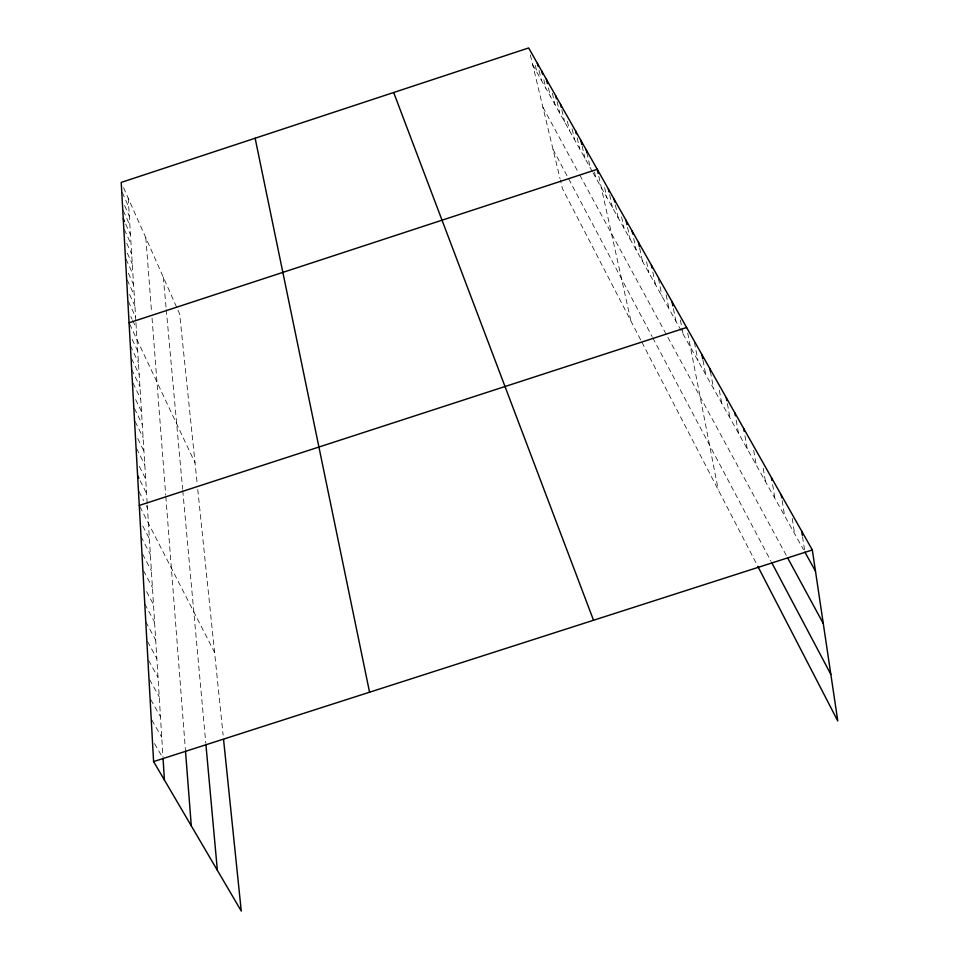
<?xml version="1.0" encoding="UTF-8"?>
<svg xmlns="http://www.w3.org/2000/svg" width="959" height="959" viewBox="0 0 959 959"><rect width="100%" height="100%" fill="white"/><g stroke="black" fill="none" stroke-linecap="round" stroke-linejoin="round"><path stroke-width="0.72" stroke-dasharray="4.79 3.6" d="M154.519 743.609L161.639 755.896M151.906 720.089L161.747 737.267M150.755 699.602L160.465 716.769M149.628 679.679L159.23 696.821M532.713 64.756L592.326 171.505M593.01 172.728L803.522 549.687M148.585 660.367L158.019 677.39M147.518 641.499L156.844 658.485M542.89 107.18L578.397 172.56M579.799 175.149L786.859 556.448M145.78 621.804L155.694 640.061M144.773 603.894L154.579 622.103M146.571 591.631L153.488 604.602M552.995 149.256L652.084 336.525M652.755 337.796L770.988 561.255M143.538 570.725L152.433 587.531M142.603 554.122L151.39 570.881M141.021 536.644L150.383 554.638M640.672 339.87L562.442 188.611L560.368 179.968M641.919 342.255L756.447 563.712M142.783 525.976L149.4 538.79M139.93 506.712L214.576 652.396M139.079 491.655L143.61 500.562M146.2 505.657L147.494 508.198M140.17 480.759L146.571 493.429M139.343 466.386L145.672 479.009M136.646 448.56L144.797 464.911M137.736 438.599L143.946 451.126M135.171 421.516L143.107 437.64M134.428 408.402L142.28 424.453M135.651 399.567L141.476 411.555M133.001 383.025L140.697 398.932M131.671 369.407L139.93 386.573M131.623 358.702L139.175 374.478M130.34 345.624L138.432 362.634M132.162 339.306L137.712 351.03M129.681 324.106L195.025 462.825M130.844 316.578L132.054 319.167M132.666 320.45L136.286 328.194M128.398 301.546L135.591 316.961M129.561 294.449L134.907 305.957M127.187 279.908L134.236 295.168M128.338 273.207L133.577 284.595M126.013 259.122L132.929 274.226M127.343 253.212L132.306 264.073M126.768 243.298L131.683 254.099M124.382 229.549L131.071 244.329M123.315 210.692L129.897 225.329M125.653 224.046L130.472 234.739M124.574 205.502L129.321 216.099M122.296 192.543L128.758 207.036M123.543 187.652L179.681 314.072L197.218 484.067M530.351 54.951L560.02 178.53M539.042 70.415L541.403 80.328M535.338 65.428L537.016 72.476M543.849 79.789L545.875 88.336M552.372 93.275L555.081 104.819M548.404 87.892L550.43 96.499M557.107 101.69L559.816 113.294M561.83 109.817L564.647 121.937M572.091 128.842L574.585 139.75M567.38 121.266L569.562 130.76M577.21 137.952L579.716 148.933M582.137 145.876L584.942 158.295M586.848 152.577L590.276 167.849M594.484 172.021L595.731 177.607M604.626 187.544L606.807 197.446M598.8 176.324L630.902 320.953M609.636 194.725L612.441 207.516M615.39 204.95L618.183 217.813M621.576 216.818L624.057 228.326M627.582 227.487L630.051 239.055M633.707 238.395L636.177 250.035M639.677 248.081L642.434 261.244M646.57 261.783L648.847 272.716M652.839 272.068L655.393 284.427M658.425 278.47L662.082 296.427M666.133 294.797L668.938 308.69M673.434 308.678L675.939 321.241M680.351 320.054L681.741 327.067M682.017 328.469L683.12 334.092M687.711 333.133L718.279 489.905M694.436 342.267L697.996 360.728M702.995 360.26L705.704 374.525M710.379 371.457L713.604 388.671M719.31 390.193L721.695 403.176M727.378 403.547L730.003 418.04M736.176 420.186L738.526 433.3M744.951 435.77L747.265 448.944M753.702 450.31L756.231 465.007M763.196 468.208L765.438 481.502M772.618 484.595L774.908 498.44M782.16 500.55L784.63 515.846M792.206 518.387L794.615 533.743M802.527 536.716L804.673 550.742M197.77 489.486L223.111 735.085M163.318 277.223L166.147 308.33M166.279 309.721L182.63 489.162M182.761 490.6L205.753 742.865M145.828 237.832L151.606 312.514M152.037 318.112L165.715 495.084M165.823 496.486L185.399 749.698M128.194 198.141L135.854 321.169M135.938 322.584L147.218 503.763M147.302 505.249L162.97 756.939"/><path stroke-width="1.44" d="M129.069 322.811L597.241 169.299L598.176 173.519M139.271 505.441L686.62 327.487M223.567 739.521L241.26 911.05L153.596 761.59L812.321 549.963L837.782 720.976L757.814 566.349M812.321 549.963L528.673 47.95L121.218 182.414L153.596 761.59M804.889 552.144L815.462 571.073M787.543 557.706L823.278 623.518M771.659 562.525L830.854 674.393M137.605 475.688L138.887 478.229M123.243 218.688L124.454 221.373M393.669 92.496L593.525 620.257M537.364 63.33L538.035 66.159M541.823 71.23L542.506 74.083M546.378 79.285L547.397 83.589M555.752 95.876L556.436 98.789M560.583 104.423L561.207 107.12M575.652 131.095L576.275 133.84M580.878 140.35L581.813 144.497M586.225 149.796L586.848 152.577M608.39 189.043L609.013 191.884M614.144 199.232L614.767 202.085M626.035 220.258L626.958 224.598M632.173 231.131L632.784 234.032M638.442 242.231L639.365 246.619M255.13 138.216L369.563 692.206M651.425 265.199L651.988 267.957M672.043 301.689L672.882 305.885M701.904 354.554L702.719 358.834M709.84 368.592L710.379 371.457M726.323 397.757L726.85 400.658M734.882 412.909L735.397 415.822M743.669 428.457L744.184 431.382M771.48 477.678L771.935 480.447M781.261 494.988L781.705 497.769M801.664 531.106L802.311 535.314M205.885 744.292L217.369 870.316M185.507 751.125L191.285 825.843M163.054 758.353L164.409 780.027"/></g></svg>
